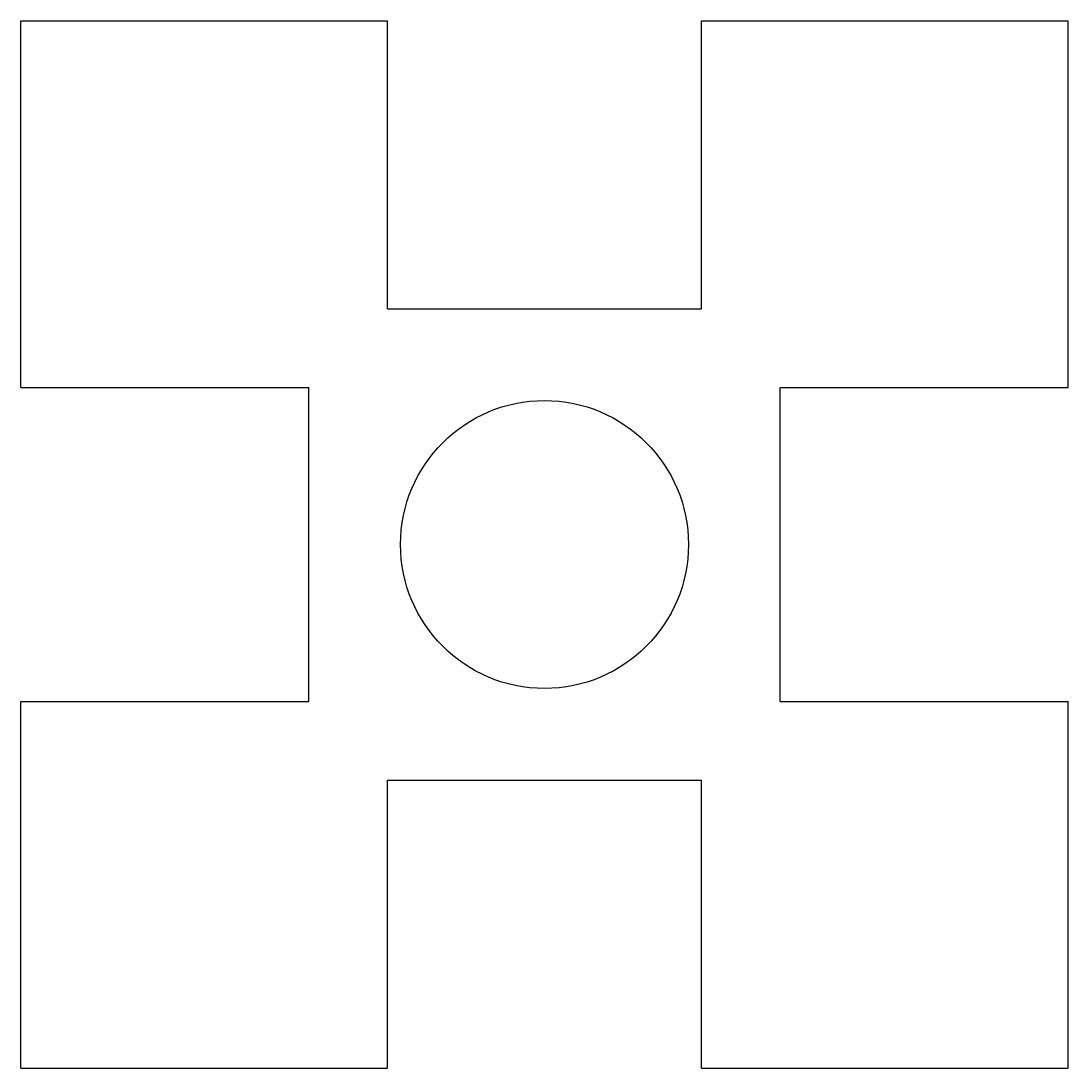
# Model space of a CAD drawing. Extents: x -10 to 10, y -10 to 10.
import ezdxf

# ---------------------------------------------------------------- set-up
doc = ezdxf.new("R2010")
doc.units = 0
doc.header["$LTSCALE"] = 1.2
doc.layers.get('0').update_dxf_attribs({"linetype": 'CONTINUOUS'})

msp = doc.modelspace()

# ---------------------------------------------------------------- linework, layer by layer
for p, q in [((-10, 10), (-3, 10)), ((-10, 3), (-10, 10)), ((-3, 4.5), (-3, 10)), ((3, 10), (10, 10)), ((3, 4.5), (3, 10)), ((10, 3), (10, 10)), ((-3, 4.5), (3, 4.5)), ((-10, 3), (-4.5, 3)), ((-4.5, -3), (-4.5, 3)), ((4.5, 3), (10, 3)), ((4.5, -3), (4.5, 3)), ((-10, -3), (-4.5, -3)), ((-10, -10), (-10, -3)), ((4.5, -3), (10, -3)), ((10, -10), (10, -3)), ((-3, -4.5), (3, -4.5)), ((-3, -10), (-3, -4.5)), ((3, -10), (3, -4.5)), ((-10, -10), (-3, -10)), ((3, -10), (10, -10))]:
    msp.add_line(p, q)
msp.add_circle((0, 0), 2.75)

doc.saveas('drawing.dxf')
